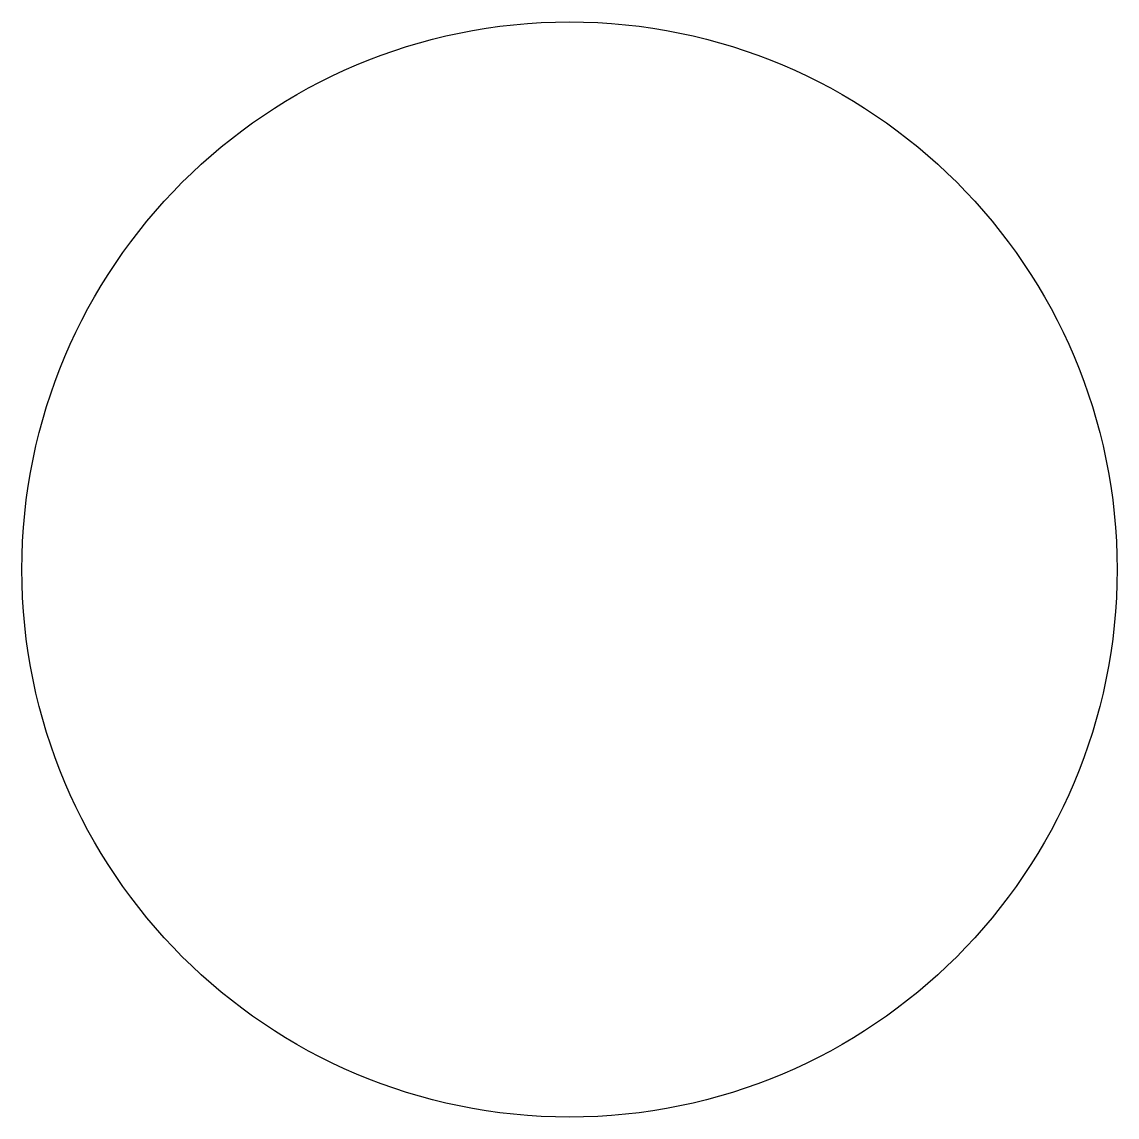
# Model space of a CAD drawing. Header units: millimetres. Extents: x -33.8 to 33.8, y -33.8 to 33.8.
import ezdxf

# ---------------------------------------------------------------- set-up
doc = ezdxf.new("R2010")
doc.units = ezdxf.units.MM
doc.layers.add('Shape2DView007', color=7, linetype='CONTINUOUS')

msp = doc.modelspace()

# ---------------------------------------------------------------- linework, layer by layer
at = {"layer": 'Shape2DView007'}
msp.add_circle((0, 0), 33.75, dxfattribs=at)

doc.saveas('drawing.dxf')
